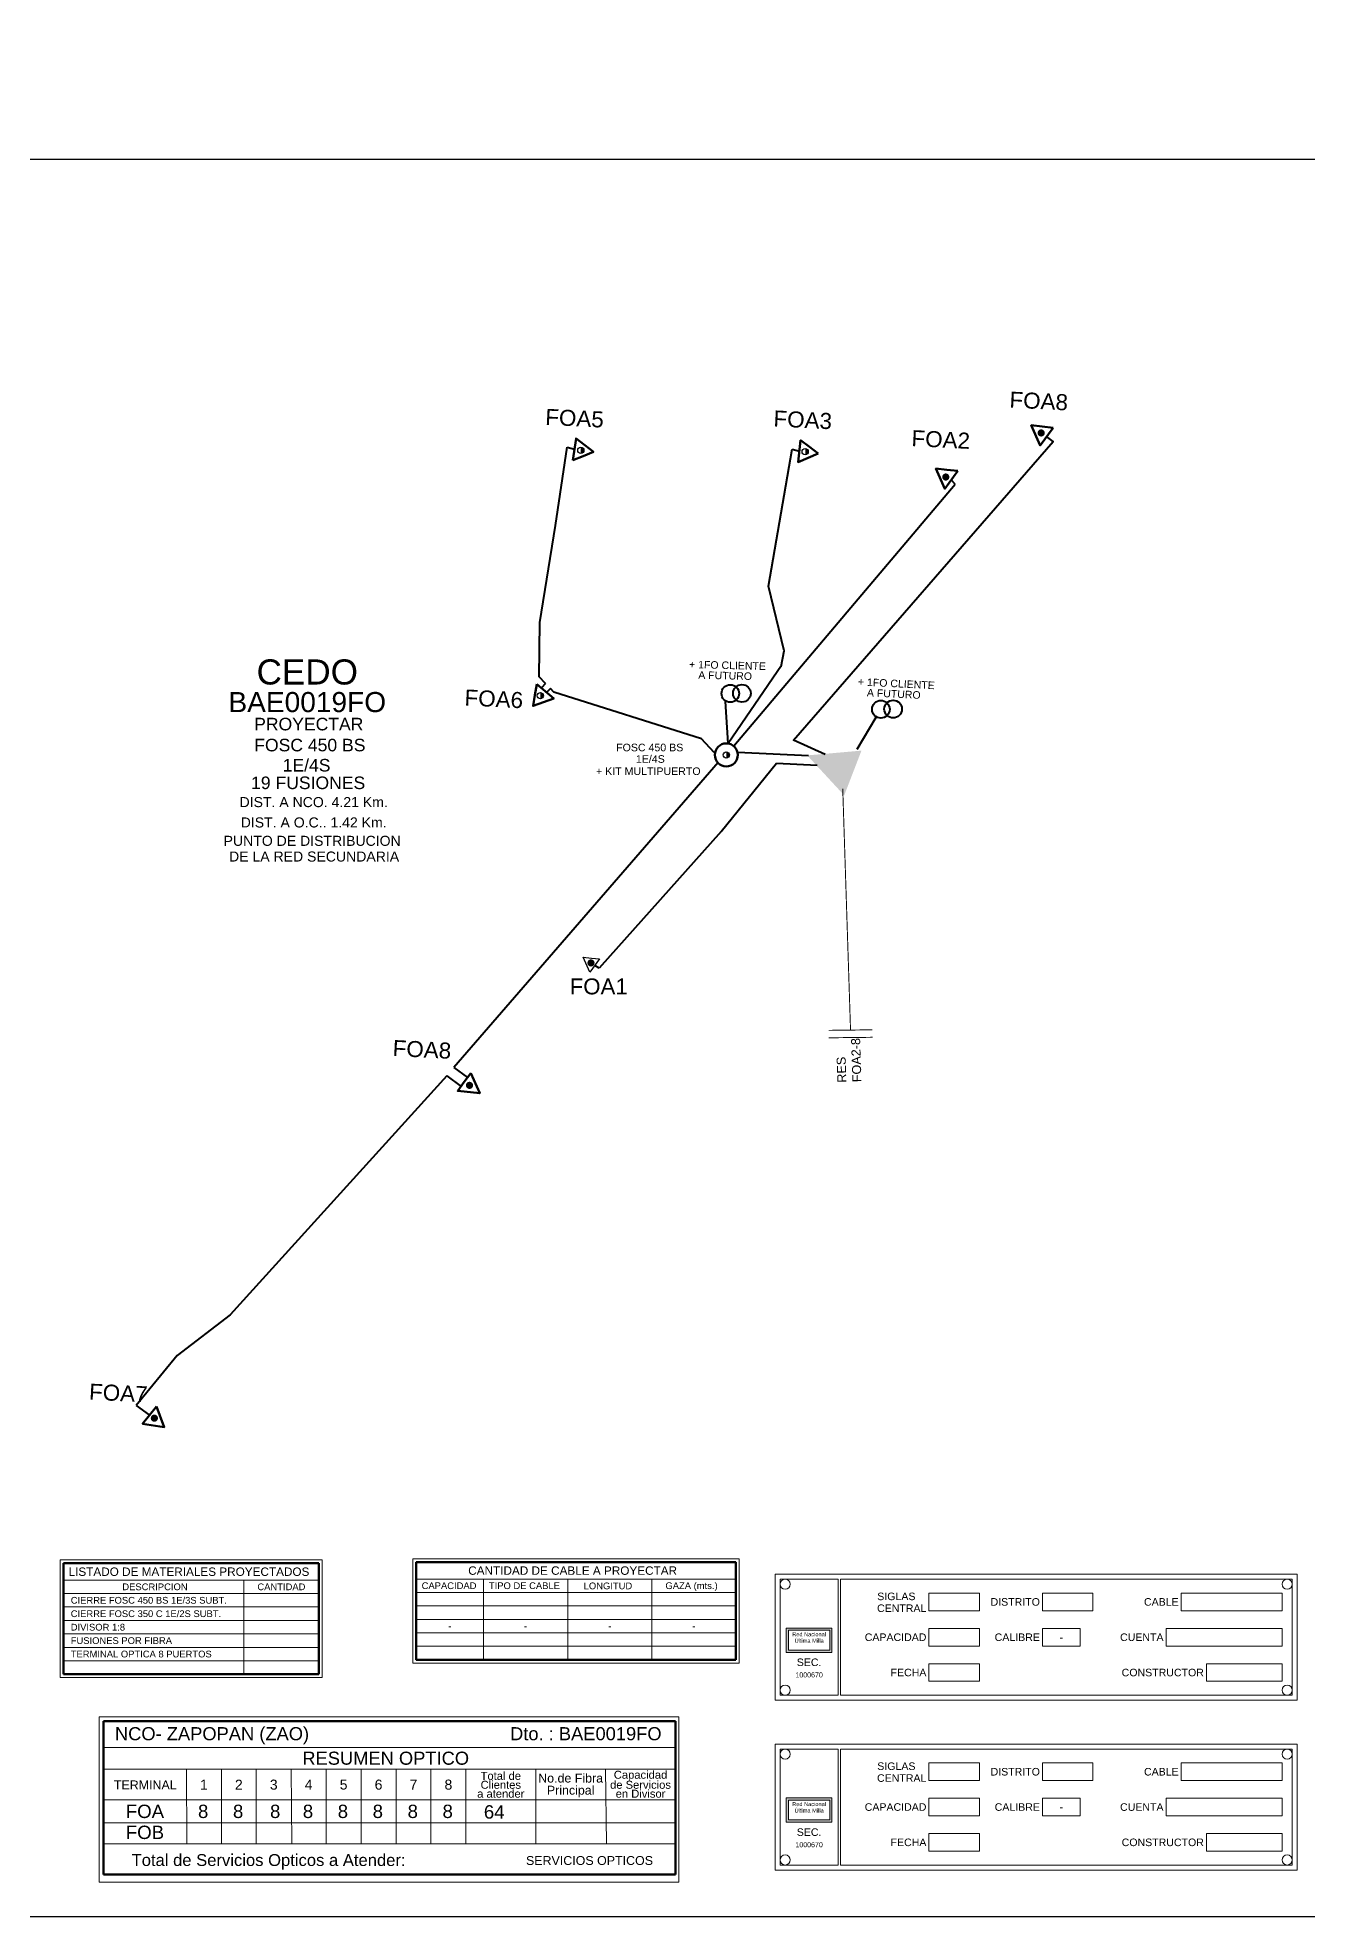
# Model space of a CAD drawing. Header units: millimetres. Extents: x -3867 to 635, y 1041 to 3666.
# Drawn here: x -2594 to -2215, y 1602 to 2164 of the extents above; entities that cross this region are included whole.
import ezdxf
from ezdxf.enums import TextEntityAlignment as Align

# ---------------------------------------------------------------- set-up
doc = ezdxf.new("R2010")
doc.units = ezdxf.units.MM
doc.linetypes.add('TLSIGC_007', pattern=[28, 10, -1, 10, -1, 2, -1, 2, -1])
for name, color, linetype, lineweight in [('APUNTADOR  DE DATOS EXISTENTE', 82, 'Continuous', 20), ('APUNTADOR  DE DATOS PROYECTADA', 1, 'Continuous', 20), ('CABLE EXISTENTE SUBTERRANEO PRINCIPAL', 82, 'Continuous', 40), ('CABLE EXISTENTE SUBTERRANEO SECUNDARIO', 82, 'Continuous', 40), ('CABLE PROYECTADO SUBTERRANEO  SECUNDARIO', 1, 'Continuous', 80), ('CAJA DE EMPALMES EXISTENTE PRINCIPAL', 82, 'Continuous', 30), ('CENTRAL', 6, 'Continuous', 5), ('DISTRITO', 42, 'TLSIGC_007', 60), ('EMPALME PROYECTADO PRINCIPAL', 1, 'Continuous', 5), ('GAZA PROYECTADA', 1, 'Continuous', 60), ('LINEAS DE REFERENCIA Y ACOTACION', 160, 'Continuous', 9), ('MARCO DE CONSTRUCCION', 7, 'Continuous', 5), ('MARCO Y LINEAS DE DATOS', 150, 'Continuous', 20), ('POSTE DE ENERGIA ELECTRICA', 82, 'Continuous', 30), ('POSTES EXISTENTES SECUNDARIOS', 82, 'Continuous', 30), ('TERMINAL EXISTENTE EN POSTE', 82, 'Continuous', 30), ('TERMINAL PROYECTADA EN POSTE', 1, 'Continuous', 60), ('TERMINAL PROYECTADA EN POZO', 1, 'Continuous', 60)]:
    doc.layers.add(name, color=color, linetype=linetype, lineweight=lineweight)
doc.layers.add('CABLE PROYECTADO SUBTERRANEO', color=1, linetype='Continuous')
doc.styles.add('PLACA', font='arial.ttf')
doc.styles.get("Standard").update_dxf_attribs({"font": 'arial.ttf'})

msp = doc.modelspace()

# ---------------------------------------------------------------- hatches: boundary and pattern name
at = {"layer": 'CAJA DE EMPALMES EXISTENTE PRINCIPAL', "lineweight": 25}
h = msp.add_hatch(color=256, dxfattribs=at)
h.dxf.hatch_style = 1
h.paths.add_polyline_path([(-2347.98, 1950.82), (-2364.17, 1949.39), (-2353.14, 1937.45)])
at = {"layer": 'MARCO Y LINEAS DE DATOS', "linetype": 'Continuous', "lineweight": 9}
h = msp.add_hatch(color=256, dxfattribs=at)
h.dxf.hatch_style = 1
h.paths.add_polyline_path([(-2370.44, 1688.64), (-2370.44, 1681.39), (-2356.8, 1681.39), (-2356.8, 1688.64)])
h.paths.add_polyline_path([(-2357.46, 1682.06), (-2369.78, 1682.06), (-2369.78, 1687.98), (-2357.46, 1687.98)], flags=16)
h.paths.add_polyline_path([(-2368.76, 2163.87), (-2358.49, 2163.87), (-2358.49, 2162), (-2368.76, 2162)], flags=9)
h.paths.add_polyline_path([(-2368.53, 2162.22), (-2358.69, 2162.22), (-2358.69, 2160.03), (-2368.53, 2160.03)], flags=9)
h = msp.add_hatch(color=256, dxfattribs=at)
h.dxf.hatch_style = 1
h.paths.add_polyline_path([(-2370.44, 1637.9), (-2370.44, 1630.65), (-2356.8, 1630.65), (-2356.8, 1637.9)])
h.paths.add_polyline_path([(-2357.46, 1631.31), (-2369.78, 1631.31), (-2369.78, 1637.23), (-2357.46, 1637.23)], flags=16)
h.paths.add_polyline_path([(-2368.76, 2113.12), (-2358.49, 2113.12), (-2358.49, 2111.26), (-2368.76, 2111.26)], flags=9)
h.paths.add_polyline_path([(-2368.53, 2111.48), (-2358.69, 2111.48), (-2358.69, 2109.29), (-2368.53, 2109.29)], flags=9)
at = {"layer": 'POSTE DE ENERGIA ELECTRICA'}
for points in [[(-2431.81, 2041.47), (-2431.68, 2041.47), (-2431.56, 2041.44), (-2431.47, 2041.41), (-2431.36, 2041.36), (-2431.23, 2041.27), (-2431.15, 2041.2), (-2431.07, 2041.11), (-2431.01, 2041.01), (-2430.96, 2040.91), (-2430.92, 2040.82), (-2430.89, 2040.71), (-2430.88, 2040.59), (-2430.88, 2040.52), (-2430.89, 2040.39), (-2430.92, 2040.27), (-2430.98, 2040.12), (-2431.04, 2040.02), (-2431.12, 2039.92), (-2431.21, 2039.83), (-2431.28, 2039.78), (-2431.36, 2039.73), (-2431.49, 2039.67), (-2431.61, 2039.63), (-2431.72, 2039.61), (-2431.81, 2039.61)], [(-2364.79, 2041.07), (-2364.67, 2041.06), (-2364.55, 2041.03), (-2364.45, 2041), (-2364.34, 2040.95), (-2364.21, 2040.87), (-2364.13, 2040.8), (-2364.05, 2040.71), (-2363.99, 2040.61), (-2363.94, 2040.5), (-2363.9, 2040.42), (-2363.88, 2040.31), (-2363.86, 2040.19), (-2363.86, 2040.11), (-2363.87, 2039.99), (-2363.9, 2039.86), (-2363.96, 2039.72), (-2364.03, 2039.62), (-2364.1, 2039.52), (-2364.19, 2039.43), (-2364.26, 2039.38), (-2364.34, 2039.33), (-2364.47, 2039.27), (-2364.6, 2039.23), (-2364.7, 2039.21), (-2364.79, 2039.2)], [(-2443.89, 1968.15), (-2443.77, 1968.14), (-2443.65, 1968.11), (-2443.55, 1968.08), (-2443.45, 1968.03), (-2443.31, 1967.94), (-2443.23, 1967.87), (-2443.16, 1967.78), (-2443.09, 1967.69), (-2443.04, 1967.58), (-2443.01, 1967.5), (-2442.98, 1967.39), (-2442.96, 1967.26), (-2442.97, 1967.19), (-2442.97, 1967.07), (-2443, 1966.94), (-2443.06, 1966.8), (-2443.13, 1966.7), (-2443.2, 1966.6), (-2443.29, 1966.51), (-2443.37, 1966.46), (-2443.44, 1966.4), (-2443.57, 1966.34), (-2443.7, 1966.31), (-2443.81, 1966.29), (-2443.89, 1966.28)], [(-2388.35, 1950.46), (-2388.23, 1950.45), (-2388.11, 1950.42), (-2388.01, 1950.39), (-2387.91, 1950.35), (-2387.77, 1950.26), (-2387.69, 1950.19), (-2387.62, 1950.1), (-2387.55, 1950), (-2387.5, 1949.89), (-2387.47, 1949.81), (-2387.44, 1949.7), (-2387.42, 1949.58), (-2387.43, 1949.5), (-2387.43, 1949.38), (-2387.46, 1949.25), (-2387.52, 1949.11), (-2387.59, 1949.01), (-2387.66, 1948.91), (-2387.75, 1948.82), (-2387.83, 1948.77), (-2387.9, 1948.72), (-2388.03, 1948.66), (-2388.16, 1948.62), (-2388.27, 1948.6), (-2388.35, 1948.59)]]:
    msp.add_hatch(color=256, dxfattribs=at).paths.add_polyline_path(points)
at = {"layer": 'POSTES EXISTENTES SECUNDARIOS'}
h = msp.add_hatch(color=1, dxfattribs=at)
edge = h.paths.add_edge_path()
edge.add_arc((-2294.31, 2045.73), 1.08, 0, 360)
h = msp.add_hatch(color=256, dxfattribs=at)
edge = h.paths.add_edge_path()
edge.add_arc((-2322.81, 2032.57), 1.08, 350.7705, 710.7705)
h = msp.add_hatch(color=256, dxfattribs=at)
edge = h.paths.add_edge_path()
edge.add_arc((-2428.77, 1887.38), 1.08, 0, 360)
h = msp.add_hatch(color=256, dxfattribs=at)
edge = h.paths.add_edge_path()
edge.add_arc((-2465.05, 1850.81), 1.08, 50.786, 410.786)
h = msp.add_hatch(color=256, dxfattribs=at)
edge = h.paths.add_edge_path()
edge.add_arc((-2559.17, 1751.36), 1.08, 47.9332, 407.9332)

# ---------------------------------------------------------------- linework, layer by layer
at = {"color": 7, "linetype": 'Continuous', "lineweight": 20}
for points in [[(-2373.79, 1667.09), (-2217.84, 1667.09), (-2217.84, 1704.76), (-2373.79, 1704.76)], [(-2373.79, 1616.34), (-2217.84, 1616.34), (-2217.84, 1654.01), (-2373.79, 1654.01)]]:
    msp.add_lwpolyline(points, close=True, dxfattribs=at)
at = {"color": 5, "linetype": 'Continuous', "lineweight": 15}
for points in [[(-2354.96, 1668.59), (-2372.29, 1668.59), (-2372.29, 1703.25), (-2354.96, 1703.25)], [(-2354.21, 1668.59), (-2219.35, 1668.59), (-2219.35, 1703.25), (-2354.21, 1703.25)], [(-2327.84, 1699.11), (-2312.77, 1699.11), (-2312.77, 1693.83), (-2327.84, 1693.83)], [(-2293.94, 1699.11), (-2278.87, 1699.11), (-2278.87, 1693.83), (-2293.94, 1693.83)], [(-2252.5, 1699.11), (-2222.36, 1699.11), (-2222.36, 1693.83), (-2252.5, 1693.83)], [(-2327.84, 1688.56), (-2312.77, 1688.56), (-2312.77, 1683.28), (-2327.84, 1683.28)], [(-2293.94, 1688.56), (-2282.63, 1688.56), (-2282.63, 1683.28), (-2293.94, 1683.28)], [(-2257.02, 1688.56), (-2222.36, 1688.56), (-2222.36, 1683.28), (-2257.02, 1683.28)], [(-2327.84, 1678.01), (-2312.77, 1678.01), (-2312.77, 1672.74), (-2327.84, 1672.74)], [(-2244.97, 1678.01), (-2222.36, 1678.01), (-2222.36, 1672.74), (-2244.97, 1672.74)], [(-2354.96, 1617.85), (-2372.29, 1617.85), (-2372.29, 1652.51), (-2354.96, 1652.51)], [(-2354.21, 1617.85), (-2219.35, 1617.85), (-2219.35, 1652.51), (-2354.21, 1652.51)], [(-2327.84, 1648.36), (-2312.77, 1648.36), (-2312.77, 1643.09), (-2327.84, 1643.09)], [(-2293.94, 1648.36), (-2278.87, 1648.36), (-2278.87, 1643.09), (-2293.94, 1643.09)], [(-2252.5, 1648.36), (-2222.36, 1648.36), (-2222.36, 1643.09), (-2252.5, 1643.09)], [(-2327.84, 1637.81), (-2312.77, 1637.81), (-2312.77, 1632.54), (-2327.84, 1632.54)], [(-2293.94, 1637.81), (-2282.63, 1637.81), (-2282.63, 1632.54), (-2293.94, 1632.54)], [(-2257.02, 1637.81), (-2222.36, 1637.81), (-2222.36, 1632.54), (-2257.02, 1632.54)], [(-2327.84, 1627.27), (-2312.77, 1627.27), (-2312.77, 1621.99), (-2327.84, 1621.99)], [(-2244.97, 1627.27), (-2222.36, 1627.27), (-2222.36, 1621.99), (-2244.97, 1621.99)]]:
    msp.add_lwpolyline(points, close=True, dxfattribs=at)
for centre in [(-2370.78, 1701.74), (-2370.78, 1670.1), (-2370.78, 1651), (-2370.78, 1619.36)]:
    msp.add_circle(centre, 1.51, dxfattribs=at)
at = {"color": 5, "linetype": 'Continuous', "lineweight": 0}
for centre in [(-2220.86, 1701.74), (-2220.86, 1670.1), (-2220.86, 1651), (-2220.86, 1619.36)]:
    msp.add_circle(centre, 1.51, dxfattribs=at)
at = {"layer": 'CABLE EXISTENTE SUBTERRANEO PRINCIPAL', "lineweight": 20, "ltscale": 8, "const_width": 0.283}
for points in [[(-2353.58, 1939.45), (-2353.58, 1939.45), (-2351.25, 1867.32)], [(-2344.7, 1867.4), (-2357.79, 1867.24)], [(-2344.67, 1865.17), (-2357.76, 1865.01)]]:
    msp.add_lwpolyline(points, dxfattribs=at)
at = {"layer": 'CABLE EXISTENTE SUBTERRANEO SECUNDARIO'}
for p, q in [((-2389.88, 1926.66), (-2373.4, 1947.05)), ((-2373.4, 1947.05), (-2361.23, 1946.45))]:
    msp.add_line(p, q, dxfattribs=at)
for points in [[(-2389.88, 1926.66), (-2426.35, 1885.87)], [(-2426.35, 1885.87), (-2427.66, 1886.59)]]:
    msp.add_lwpolyline(points, dxfattribs=at)
at = {"layer": 'CABLE PROYECTADO SUBTERRANEO  SECUNDARIO', "lineweight": 40, "ltscale": 8}
for points in [[(-2358.8, 1949.67), (-2368.29, 1953.9), (-2290.78, 2043.23), (-2292.68, 2044.63)], [(-2442.32, 1970.85), (-2444.22, 1972.82), (-2444.09, 1989.06), (-2439.41, 2018.1), (-2435.9, 2041.51)], [(-2435.9, 2041.51), (-2433.68, 2040.87)], [(-2371.94, 1975.91), (-2371.06, 1980.6), (-2375.74, 1999.92), (-2368.72, 2040.9)], [(-2368.72, 2040.9), (-2366.53, 2040.29)], [(-2386.14, 1952.21), (-2319.96, 2030.42)], [(-2319.96, 2030.42), (-2321.17, 2031.73)], [(-2387.78, 1953.07), (-2371.9, 1976.33)], [(-2442.32, 1970.85), (-2443.51, 1969.53)], [(-2440.9, 1969.37), (-2442.08, 1968.21)], [(-2391.99, 1950.23), (-2395.74, 1954.35), (-2439.83, 1968.25), (-2440.9, 1969.37)], [(-2363.85, 1949.24), (-2384.86, 1950.29)], [(-2390.82, 1947.23), (-2469.68, 1856.12)], [(-2471.84, 1853.66), (-2536.48, 1782.29), (-2552.4, 1770.11), (-2564.58, 1755.13)], [(-2471.84, 1853.66), (-2467.57, 1850.48)], [(-2469.68, 1856.12), (-2465.63, 1853.13)], [(-2564.58, 1755.13), (-2560.63, 1752.28)]]:
    msp.add_lwpolyline(points, dxfattribs=at)
at = {"layer": 'EMPALME PROYECTADO PRINCIPAL', "lineweight": 100, "ltscale": 8}
msp.add_circle((-2388.35, 1949.53), 3.44, dxfattribs=at)
at = {"layer": 'GAZA PROYECTADA', "lineweight": 40, "ltscale": 8}
for points in [[(-2387.78, 1953.07), (-2388.55, 1965.53)], [(-2349.27, 1951.21), (-2343.59, 1960.83)]]:
    msp.add_lwpolyline(points, dxfattribs=at)
for centre in [(-2387.16, 1967.88), (-2383.68, 1967.93), (-2342.19, 1963.17), (-2338.53, 1963.23)]:
    msp.add_circle(centre, 2.63, dxfattribs=at)
at = {"layer": 'MARCO DE CONSTRUCCION', "color": 7, "linetype": 'Continuous', "lineweight": 5}
for p, q in [((-2587.32, 1709.01), (-2517.01, 1709.01)), ((-2587.32, 1709.01), (-2509.07, 1709.01)), ((-2587.32, 1673.85), (-2587.32, 1709.01)), ((-2586.32, 1708), (-2516, 1708)), ((-2509.07, 1709.01), (-2509.07, 1673.85)), ((-2480.93, 1708.34), (-2385.51, 1708.34)), ((-2586.32, 1702.98), (-2510, 1702.98)), ((-2480.93, 1703.31), (-2385.51, 1703.31)), ((-2460.84, 1703.31), (-2460.84, 1679.2)), ((-2435.73, 1703.31), (-2435.73, 1679.2)), ((-2410.62, 1703.31), (-2410.62, 1679.2)), ((-2586.32, 1698.96), (-2516, 1698.96)), ((-2586.32, 1698.96), (-2516, 1698.96)), ((-2586.32, 1698.96), (-2510, 1698.96)), ((-2480.93, 1699.29), (-2385.51, 1699.29)), ((-2480.93, 1699.29), (-2385.51, 1699.29)), ((-2586.32, 1694.95), (-2516, 1694.95)), ((-2586.32, 1694.95), (-2516, 1694.95)), ((-2586.32, 1694.95), (-2510, 1694.95)), ((-2586.32, 1690.93), (-2510, 1690.93)), ((-2480.93, 1695.28), (-2385.51, 1695.28)), ((-2480.93, 1691.26), (-2385.51, 1691.26)), ((-2586.32, 1686.91), (-2510, 1686.91)), ((-2480.93, 1687.24), (-2385.51, 1687.24)), ((-2586.32, 1682.89), (-2510, 1682.89)), ((-2586.32, 1678.87), (-2510, 1678.87)), ((-2480.93, 1683.22), (-2385.51, 1683.22)), ((-2480.93, 1683.22), (-2385.51, 1683.22)), ((-2480.93, 1679.2), (-2385.51, 1679.2)), ((-2509.07, 1673.85), (-2587.32, 1673.85)), ((-2575.69, 1662.14), (-2402.57, 1662.14)), ((-2575.69, 1612.76), (-2575.69, 1662.14)), ((-2402.57, 1662.14), (-2402.57, 1612.76)), ((-2402.57, 1612.76), (-2575.69, 1612.76))]:
    msp.add_line(p, q, dxfattribs=at)
at = {"layer": 'MARCO DE CONSTRUCCION', "color": 7, "linetype": 'Continuous', "lineweight": 50}
for p, q in [((-2586.32, 1708), (-2510, 1708)), ((-2586.32, 1674.86), (-2586.32, 1708)), ((-2510, 1708), (-2510, 1674.86)), ((-2586.32, 1674.86), (-2510, 1674.86)), ((-2403.54, 1660.81), (-2574.36, 1660.81)), ((-2574.36, 1660.81), (-2574.36, 1614.99)), ((-2403.54, 1614.99), (-2403.54, 1660.81)), ((-2574.36, 1614.99), (-2403.54, 1614.99))]:
    msp.add_line(p, q, dxfattribs=at)
at = {"layer": 'MARCO DE CONSTRUCCION', "color": 0, "linetype": 'Continuous', "lineweight": 5}
msp.add_line((-2532.49, 1702.98), (-2532.49, 1674.86), dxfattribs=at)
at = {"layer": 'MARCO DE CONSTRUCCION', "color": 7, "linetype": 'Continuous'}
for p, q in [((-2574.36, 1652.98), (-2403.54, 1652.98)), ((-2574.36, 1646.46), (-2403.54, 1646.46)), ((-2549.51, 1624.23), (-2549.59, 1646.46)), ((-2539.16, 1624.23), (-2539.16, 1646.46)), ((-2528.72, 1624.23), (-2528.72, 1646.46)), ((-2518.12, 1624.23), (-2518.29, 1646.46)), ((-2507.86, 1624.23), (-2507.86, 1646.46)), ((-2497.43, 1624.23), (-2497.43, 1646.46)), ((-2487, 1624.23), (-2487, 1646.46)), ((-2476.57, 1624.23), (-2476.57, 1646.46)), ((-2466.13, 1624.23), (-2466.13, 1646.46)), ((-2445.27, 1624.23), (-2445.27, 1646.46)), ((-2424.1, 1624.23), (-2424.41, 1646.46)), ((-2574.36, 1637.29), (-2403.54, 1637.29)), ((-2574.36, 1630.5), (-2403.54, 1630.5)), ((-2574.36, 1624.23), (-2403.54, 1624.23))]:
    msp.add_line(p, q, dxfattribs=at)
at = {"layer": 'MARCO DE CONSTRUCCION', "color": 7, "linetype": 'Continuous', "lineweight": 30}
msp.add_lwpolyline([(-2870.15, 1864.96), (-2891.72, 1864.96), (-2891.72, 1602.5), (-2870.15, 1602.5), (-2870.15, 1864.96), (-2870.15, 1602.5), (-2070.22, 1602.5), (-2070.22, 2127.42), (-2880.93, 2127.42), (-2880.93, 1864.96)], dxfattribs=at)
at = {"layer": 'MARCO DE CONSTRUCCION', "color": 7, "linetype": 'Continuous', "lineweight": 5}
msp.add_lwpolyline([(-2384.5, 1709.34), (-2384.5, 1678.15), (-2481.94, 1678.15), (-2481.94, 1709.34)], close=True, dxfattribs=at)
at = {"layer": 'MARCO DE CONSTRUCCION', "color": 7, "linetype": 'Continuous', "lineweight": 50}
msp.add_lwpolyline([(-2385.51, 1679.2), (-2480.93, 1679.2), (-2480.93, 1708.34), (-2385.51, 1708.34)], close=True, dxfattribs=at)
at = {"layer": 'MARCO Y LINEAS DE DATOS', "linetype": 'Continuous', "lineweight": 9}
for points in [[(-2370.44, 1688.64), (-2356.8, 1688.64), (-2356.8, 1681.39), (-2370.44, 1681.39)], [(-2357.46, 1682.06), (-2369.78, 1682.06), (-2369.78, 1687.98), (-2357.46, 1687.98)], [(-2370.44, 1637.9), (-2356.8, 1637.9), (-2356.8, 1630.65), (-2370.44, 1630.65)], [(-2357.46, 1631.31), (-2369.78, 1631.31), (-2369.78, 1637.23), (-2357.46, 1637.23)]]:
    msp.add_lwpolyline(points, close=True, dxfattribs=at)
at = {"layer": 'POSTE DE ENERGIA ELECTRICA'}
for centre in [(-2431.81, 2040.54), (-2364.79, 2040.14), (-2443.89, 1967.21), (-2388.35, 1949.53)]:
    msp.add_circle(centre, 0.932, dxfattribs=at)
at = {"layer": 'TERMINAL EXISTENTE EN POSTE'}
msp.add_lwpolyline([(-2426.21, 1888.58), (-2429.12, 1884.59), (-2431.13, 1889.1), (-2428.66, 1888.84), (-2426.21, 1888.58)], dxfattribs=at)
at = {"layer": 'TERMINAL PROYECTADA EN POSTE'}
for points in [[(-2434.14, 2037.62), (-2433.22, 2044.12), (-2428.03, 2040.08), (-2431.09, 2038.84), (-2434.14, 2037.62)], [(-2360.87, 2039.62), (-2366.9, 2037.02), (-2366.15, 2043.55), (-2363.5, 2041.58), (-2360.87, 2039.62)], [(-2290.71, 2047.27), (-2294.65, 2042), (-2297.26, 2048.03), (-2293.98, 2047.65), (-2290.71, 2047.27)], [(-2319.23, 2034.37), (-2323.12, 2029.08), (-2325.77, 2035.09), (-2322.49, 2034.73), (-2319.23, 2034.37)], [(-2444.92, 1970.64), (-2439.9, 1966.41), (-2446.07, 1964.16), (-2445.5, 1967.41), (-2444.92, 1970.64)], [(-2464.65, 1854.46), (-2462.01, 1848.44), (-2468.54, 1849.14), (-2466.6, 1851.81), (-2464.65, 1854.46)], [(-2558.56, 1754.82), (-2556.22, 1748.68), (-2562.71, 1749.71), (-2560.63, 1752.28), (-2558.56, 1754.82)]]:
    msp.add_lwpolyline(points, dxfattribs=at)

# ---------------------------------------------------------------- texts
at = {"color": 7, "linetype": 'Continuous', "lineweight": 0, "style": 'PLACA'}
for s, height, p in [('CENTRAL', 2.26, (-2328.59, 1694.59)), ('SIGLAS', 2.26, (-2331.86, 1698.12)), ('DISTRITO', 2.26, (-2294.69, 1696.47)), ('CABLE', 2.26, (-2253.25, 1696.47)), ('CAPACIDAD', 2.26, (-2328.59, 1685.92)), ('CALIBRE', 2.26, (-2294.69, 1685.92)), ('CUENTA', 2.26, (-2257.77, 1685.92)), ('FECHA', 2.26, (-2328.59, 1675.37)), ('CONSTRUCTOR', 2.2602, (-2245.72, 1675.37)), ('CENTRAL', 2.26, (-2328.59, 1643.84)), ('SIGLAS', 2.26, (-2331.86, 1647.38)), ('DISTRITO', 2.26, (-2294.69, 1645.73)), ('CABLE', 2.26, (-2253.25, 1645.73)), ('CAPACIDAD', 2.26, (-2328.59, 1635.18)), ('CALIBRE', 2.26, (-2294.69, 1635.18)), ('CUENTA', 2.26, (-2257.77, 1635.18)), ('FECHA', 2.26, (-2328.59, 1624.63)), ('CONSTRUCTOR', 2.2602, (-2245.72, 1624.63))]:
    msp.add_text(s, height=height, dxfattribs=at).set_placement(p, align=Align.MIDDLE_RIGHT)
at = {"color": 7, "linetype": 'Continuous'}
for s, p in [('Red Nacional', (-2363.62, 1686.83)), ('Última Milla', (-2363.62, 1685.02)), ('Red Nacional', (-2363.62, 1636.08)), ('Última Milla', (-2363.62, 1634.27))]:
    msp.add_text(s, height=1.2054, dxfattribs=at).set_placement(p, align=Align.MIDDLE)
at = {"color": 7, "linetype": 'Continuous', "lineweight": 0, "style": 'PLACA'}
for s, height, p in [('-', 2.26, (-2288.28, 1685.92)), ('SEC.', 2.26, (-2363.62, 1678.43)), ('1000670', 1.507, (-2363.62, 1674.66)), ('-', 2.26, (-2288.28, 1635.18)), ('SEC.', 2.26, (-2363.62, 1627.68)), ('1000670', 1.507, (-2363.62, 1623.92))]:
    msp.add_text(s, height=height, dxfattribs=at).set_placement(p, align=Align.MIDDLE)
at = {"layer": 'APUNTADOR  DE DATOS EXISTENTE', "color": 1, "linetype": 'Continuous'}
for s, height, p in [('FOA', 3.984, (-2561.98, 1633.89)), ('8', 3.98, (-2534.15, 1633.89)), ('8', 3.98, (-2523.08, 1633.89)), ('8', 3.98, (-2513.29, 1633.89)), ('8', 3.98, (-2502.86, 1633.89)), ('8', 3.98, (-2492.43, 1633.89)), ('8', 3.98, (-2481.99, 1633.89)), ('8', 3.98, (-2471.56, 1633.89)), ('FOB', 3.984, (-2561.98, 1627.62))]:
    msp.add_text(s, height=height, dxfattribs=at).set_placement(p, align=Align.MIDDLE)
at = {"layer": 'APUNTADOR  DE DATOS EXISTENTE', "color": 3, "linetype": 'Continuous'}
msp.add_text('8', height=3.98, dxfattribs=at).set_placement((-2544.59, 1633.89), align=Align.MIDDLE)
at = {"layer": 'APUNTADOR  DE DATOS EXISTENTE', "color": 1, "linetype": 'Continuous'}
msp.add_text('64', height=3.984, dxfattribs=at).set_placement((-2457.67, 1633.72), align=Align.MIDDLE_CENTER)
at = {"layer": 'APUNTADOR  DE DATOS PROYECTADA'}
msp.add_text('CEDO', height=7.506, rotation=0, dxfattribs=at).set_placement((-2513.5, 1974.33), align=Align.MIDDLE)
for s, height, p in [('FOSC 450 BS', 2.2676, (-2421.26, 1950.62)), ('1E/4S', 2.268, (-2415.36, 1947.18)), ('+ KIT MULTIPUERTO', 2.2676, (-2427.27, 1943.54))]:
    msp.add_text(s, height=height, dxfattribs=at).set_placement(p)
at = {"layer": 'CABLE PROYECTADO SUBTERRANEO'}
for s, height, p in [('PROYECTAR', 3.753, (-2513.05, 1958.75)), ('FOSC 450 BS', 3.7528, (-2512.73, 1952.48)), ('1E/4S', 3.753, (-2513.71, 1946.53)), ('19 FUSIONES', 3.7528, (-2513.24, 1941.2))]:
    msp.add_text(s, height=height, rotation=0, dxfattribs=at).set_placement(p, align=Align.MIDDLE)
at = {"layer": 'CABLE PROYECTADO SUBTERRANEO', "color": 1, "linetype": 'Continuous', "lineweight": 60}
for s, p in [('LISTADO DE MATERIALES PROYECTADOS', (-2584.79, 1706.75)), ('CANTIDAD DE CABLE A PROYECTAR', (-2465.43, 1707.08))]:
    msp.add_text(s, height=2.5112, dxfattribs=at).set_placement(p, align=Align.TOP_LEFT)
at = {"layer": 'CENTRAL', "lineweight": 40, "ltscale": 8, "insert": (-2355.18, 1851.55), "char_height": 2.702, "width": 0.2452, "attachment_point": 1, "rotation": 91.8575}
msp.add_mtext('  RES\\PFOA2-8', dxfattribs=at)
at = {"layer": 'DISTRITO'}
msp.add_text('BAE0019FO', height=6.004, dxfattribs=at).set_placement((-2513.5, 1965.33), align=Align.MIDDLE)
at = {"layer": 'DISTRITO', "linetype": 'Continuous', "lineweight": 20}
msp.add_text('Dto. : BAE0019FO', height=3.9119, dxfattribs=at).set_placement((-2407.68, 1657.09), align=Align.MIDDLE_RIGHT)
at = {"layer": 'GAZA PROYECTADA'}
for s, height, rotation, p in [('+ 1FO CLIENTE', 2.2485, 358.5755, (-2399.49, 1975.48)), ('A FUTURO', 2.248, 358.5755, (-2396.74, 1972.31)), ('+ 1FO CLIENTE', 2.2485, 357.1646, (-2349.08, 1970.3)), ('A FUTURO', 2.248, 357.1646, (-2346.4, 1967.06))]:
    msp.add_text(s, height=height, rotation=rotation, dxfattribs=at).set_placement(p)
at = {"layer": 'LINEAS DE REFERENCIA Y ACOTACION'}
for s, p in [('PUNTO DE DISTRIBUCION ', (-2511.46, 1923.87)), ('DE LA RED SECUNDARIA', (-2511.46, 1919.17))]:
    msp.add_text(s, height=3.0022, rotation=0, dxfattribs=at).set_placement(p, align=Align.MIDDLE)
at = {"layer": 'MARCO DE CONSTRUCCION', "color": 7}
for s, p in [('DIST. A NCO. 4.21 Km.', (-2511.59, 1935.44)), ('DIST. A O.C.. 1.42 Km.', (-2511.59, 1929.36))]:
    msp.add_text(s, height=3.0022, rotation=0, dxfattribs=at).set_placement(p, align=Align.MIDDLE)
at = {"layer": 'MARCO DE CONSTRUCCION', "color": 0}
for s, p in [('DESCRIPCION', (-2568.73, 1701.98)), ('CANTIDAD', (-2528.4, 1701.98)), ('CAPACIDAD', (-2479.34, 1702.31)), ('TIPO DE CABLE', (-2459.25, 1702.31)), ('LONGITUD', (-2430.95, 1702.26)), ('GAZA (mts.)', (-2406.53, 1702.31)), ('CIERRE FOSC 450 BS 1E/3S SUBT.', (-2584.14, 1697.96)), ('CIERRE FOSC 350 C 1E/2S SUBT.', (-2584.14, 1693.94)), ('DIVISOR 1:8', (-2584.14, 1689.92)), ('FUSIONES POR FIBRA', (-2584.14, 1685.91)), ('TERMINAL OPTICA 8 PUERTOS', (-2584.14, 1681.89))]:
    msp.add_text(s, height=2.009, dxfattribs=at).set_placement(p, align=Align.TOP_LEFT)
for p in [(-2470.89, 1689.25), (-2448.29, 1689.25), (-2423.18, 1689.25), (-2398.06, 1689.25)]:
    msp.add_text('-', height=2.01, dxfattribs=at).set_placement(p, align=Align.MIDDLE)
at = {"layer": 'MARCO DE CONSTRUCCION', "color": 6, "linetype": 'Continuous'}
msp.add_text('NCO- ZAPOPAN (ZAO)', height=3.9119, dxfattribs=at).set_placement((-2570.94, 1657.09), align=Align.MIDDLE_LEFT)
at = {"layer": 'MARCO DE CONSTRUCCION', "color": 7, "linetype": 'Continuous'}
msp.add_text('RESUMEN OPTICO', height=3.9119, dxfattribs=at).set_placement((-2514.97, 1649.77), align=Align.MIDDLE_LEFT)
for s, height, p in [('Total de', 2.391, (-2455.7, 1644.53)), ('No.de Fibra', 2.6562, (-2434.84, 1643.87)), ('Capacidad', 2.391, (-2413.97, 1644.53)), ('TERMINAL', 2.656, (-2561.88, 1641.79)), ('a atender', 2.391, (-2455.7, 1639.22)), ('Clientes', 2.391, (-2455.7, 1641.88)), ('Principal', 2.656, (-2434.84, 1639.88)), ('de Servicios', 2.3906, (-2413.97, 1641.88)), ('en Divisor', 2.391, (-2413.97, 1639.22)), ('Total de Servicios Opticos a Atender:', 3.5484, (-2525.06, 1618.9)), ('SERVICIOS OPTICOS', 2.6562, (-2429.21, 1619.2))]:
    msp.add_text(s, height=height, dxfattribs=at).set_placement(p, align=Align.MIDDLE)
at = {"layer": 'MARCO DE CONSTRUCCION'}
for s, p in [('1', (-2544.37, 1641.88)), ('2', (-2533.94, 1641.88)), ('3', (-2523.51, 1641.88)), ('4', (-2513.08, 1641.88)), ('5', (-2502.65, 1641.88)), ('6', (-2492.21, 1641.88)), ('7', (-2481.78, 1641.88)), ('8', (-2471.35, 1641.88))]:
    msp.add_text(s, height=2.99, dxfattribs=at).set_placement(p, align=Align.MIDDLE)
at = {"layer": 'TERMINAL EXISTENTE EN POSTE'}
msp.add_text('FOA1', height=4.753, dxfattribs=at).set_placement((-2435.13, 1877.99))
at = {"layer": 'TERMINAL PROYECTADA EN POZO'}
for s, p in [('FOA8', (-2303.87, 2053.32)), ('FOA5', (-2442.51, 2048.18)), ('FOA3', (-2374.35, 2047.7)), ('FOA2', (-2333.13, 2041.82)), ('FOA6', (-2466.62, 1964.33)), ('FOA8', (-2488.09, 1859.59)), ('FOA7', (-2578.76, 1756.92))]:
    msp.add_text(s, height=4.789, rotation=357.1646, dxfattribs=at).set_placement(p)

doc.saveas('drawing.dxf')
